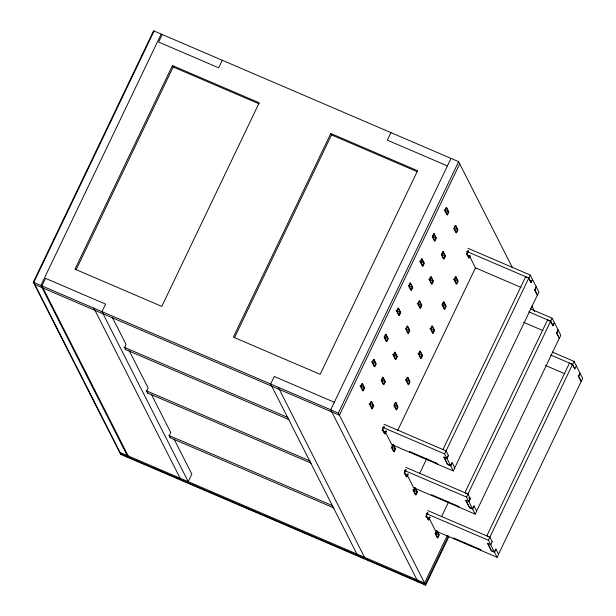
<?xml version="1.0" encoding="UTF-8"?>
<svg xmlns="http://www.w3.org/2000/svg" width="616" height="616" viewBox="0 0 616 616"><rect width="100%" height="100%" fill="white"/><g stroke="black" fill="none" stroke-linecap="round" stroke-linejoin="round"><path stroke-width="0.92" d="M448.895 536.652L425.664 585.2L120.628 454.338L33.295 282.19L153.576 30.8L458.62 161.661L512.497 267.86M154.085 31.016L33.803 282.413L121.136 454.554M161.192 34.065L40.902 285.462L128.244 457.603M162.208 34.504L158.597 42.042L218.665 67.814L222.276 60.268M172.434 65.55L74.998 269.177L161.792 306.414L259.221 102.787L172.434 65.55L173.158 66.982L259.074 103.842M76.145 269.746L173.158 66.982M330.784 133.487L233.356 337.114L320.151 374.351L417.579 170.717L330.784 133.487L331.516 134.919L417.432 171.779M234.496 337.684L331.516 134.919M390.937 132.625L387.333 140.171L447.393 165.935M451.004 158.397L330.723 409.786L418.056 581.935M425.664 585.2L338.33 413.051L458.62 161.661M459.713 163.81L339.424 415.207L34.889 284.561M364.156 387.749L362.716 390.767L360.529 386.463L361.977 383.452L364.156 387.749L359.929 385.939M375.706 363.617L374.259 366.635L372.079 362.331L373.519 359.313L375.706 363.617L371.471 361.808M387.733 338.477L386.286 341.495L384.107 337.191L385.547 334.172L387.733 338.477L384.346 337.029M400.246 312.335L398.798 315.353L396.619 311.049L398.059 308.031L400.246 312.335L396.011 310.518M412.273 287.195L410.826 290.213L408.647 285.909L410.087 282.89L412.273 287.195L408.885 285.747M423.816 263.063L422.376 266.081L420.189 261.777L421.637 258.759L423.816 263.063L419.588 261.246M435.851 237.922L434.403 240.941L432.224 236.636L433.664 233.618L435.851 237.922L432.463 236.467M448.356 211.781L446.916 214.791L444.729 210.487L446.177 207.476L448.356 211.781L444.128 209.964M373.257 405.682L371.81 408.701L369.631 404.396L371.071 401.378L373.257 405.682L369.023 403.873M384.8 381.55L383.36 384.569L381.173 380.264L382.621 377.246L384.8 381.55L381.42 380.103M396.827 356.41L395.387 359.428L393.2 355.124L394.648 352.106L396.827 356.41L392.6 354.6M409.34 330.268L407.9 333.287L405.713 328.983L407.153 325.964L409.34 330.268L405.959 328.813M421.367 305.128L419.927 308.146L417.74 303.842L419.188 300.824L421.367 305.128L417.14 303.311M432.917 280.996L431.47 284.007L429.29 279.71L430.73 276.692L432.917 280.996L428.69 279.179M444.945 255.856L443.505 258.874L441.318 254.57L442.758 251.551L444.945 255.856L441.564 254.4M457.457 229.706L456.009 232.725L453.83 228.42L455.27 225.402L457.457 229.706L454.069 228.259M383.807 426.488L382.367 429.498L384.546 433.803L385.993 430.792M468.006 250.512L466.566 253.53L468.745 257.827L469.831 255.571M384.315 426.703L382.875 429.722L385.054 434.026L386.502 431.007M468.514 250.727L467.074 253.746L469.253 258.05L470.339 255.786M397.536 406.652L396.096 409.671L393.909 405.367L395.357 402.348L397.536 406.652L394.155 405.205M409.563 381.52L408.123 384.53L405.936 380.226L407.384 377.215L409.563 381.52L405.336 379.702M422.075 355.37L420.636 358.389L418.449 354.085L419.896 351.066L422.075 355.37L417.848 353.553M434.103 330.23L432.663 333.248L430.476 328.944L431.924 325.926L434.103 330.23L429.876 328.42M445.653 306.098L444.205 309.116L442.026 304.812L443.466 301.794L445.653 306.098L442.265 304.643M457.68 280.958L456.24 283.976L454.054 279.672L455.501 276.653L457.68 280.958L453.453 279.14M397.728 430.322L475.467 267.852L521.013 287.387M393.408 444.637L391.969 447.655L394.155 451.952L395.595 448.941L393.778 445.353M395.087 448.718L393.647 451.736L391.46 447.432L392.908 444.413L395.087 448.718L391.707 447.27M405.644 469.523L404.196 472.541L406.383 476.846L407.823 473.827M406.152 469.738L404.704 472.757L406.891 477.061L408.331 474.043M419.635 473.504L426.665 458.812M414.737 487.456L413.298 490.467L415.477 494.771L416.924 491.76L415.099 488.172M415.246 487.672L413.806 490.69L415.985 494.995L417.432 491.976L415.608 488.388M443.012 449.488L525.648 276.776L528.697 278.078L530.992 282.613L532.44 279.595M448.356 455.324L446.908 458.343L443.867 457.034L447.593 464.379L450.635 465.681L452.082 462.67L454.754 467.96L453.307 470.971L444.644 453.9L530.237 275.029L468.083 248.364M532.532 279.556L531.092 282.575L528.79 278.047L466.635 251.382M427.473 512.558L426.033 515.577L428.212 519.881L429.66 516.863M427.981 512.774L426.542 515.792L428.721 520.096L430.168 517.078M536.159 286.94L534.719 289.959L537.352 295.149L454.716 467.867M452.113 462.762L450.673 465.781L447.624 464.472L443.897 457.126L446.947 458.435L448.386 455.417L446.053 450.797M536.259 286.902L534.819 289.92L537.452 295.118L538.892 292.1L530.237 275.029M441.541 516.685L448.571 501.994M436.575 530.492L435.127 533.51L437.314 537.807L438.754 534.796L436.937 531.208M437.083 530.707L435.635 533.726L437.822 538.03L439.262 535.011L437.445 531.423M447.385 535.373L424.578 583.052L120.043 452.406M467.96 493.97L550.604 321.259L547.555 319.95L464.918 492.669L467.96 493.97L470.293 498.598L468.853 501.617L465.773 500.215L469.5 507.561L472.541 508.862L473.989 505.844L476.661 511.134L475.213 514.152L413.667 487.749L407.191 474.982L404.65 473.897M475.213 514.152L466.551 497.081L467.998 494.063L405.844 467.398M554.438 322.738L552.999 325.756L550.696 321.221L552.144 318.21L530.253 308.816M448.533 535.935L425.302 584.484L120.767 453.838M468.815 501.516L470.262 498.506L468.738 497.851M554.346 322.776L552.899 325.787L550.604 321.259M558.065 330.114L556.625 333.133L559.259 338.33L476.622 511.041M474.02 505.944L472.58 508.955L469.531 507.653L465.804 500.308M558.165 330.084L556.718 333.094L559.359 338.292L560.799 335.281L552.144 318.21M489.866 537.152L572.51 364.441L569.461 363.132L486.825 535.843L489.866 537.152L492.199 541.772M487.71 543.489L491.437 550.827L494.486 552.136L495.895 549.025L498.56 554.315L497.12 557.334L488.457 540.263L489.905 537.244L427.75 510.579M574.905 368.93L572.603 364.403L574.05 361.384L552.159 351.998M492.169 541.68L490.76 544.79L487.68 543.397L491.406 550.735L494.448 552.044L495.926 549.118M576.345 365.919L574.805 368.969L572.51 364.441M579.972 373.296L578.532 376.314L581.165 381.512L498.529 554.223M580.072 373.257L578.624 376.276L581.265 381.473L582.705 378.455L574.05 361.384M466.89 254.855L469.43 255.948L475.906 268.715M528.813 311.835L550.696 321.221M523.646 322.299L542.919 330.569M550.719 355.016L572.603 364.403M545.553 365.481L564.826 373.75M334.326 402.248L274.259 376.476L270.655 384.022L356.895 554.015M383.937 424.224L446.092 450.889M382.49 427.242L444.644 453.9M381.905 430.353L385.285 431.801L391.761 444.575L453.307 470.971M33.295 282.19L338.33 413.051M124.009 347.193L288.065 417.571M125.102 349.341L289.158 419.727M404.396 470.416L466.551 497.081M412.689 489.943L416.924 491.76M146.061 390.66L310.118 461.038M147.155 392.808L311.211 463.193M426.303 513.598L488.457 540.263M425.71 516.708L429.098 518.164L435.574 530.93L497.12 557.334M435.373 533.341L438.754 534.796M168.769 435.42L332.825 505.798M169.854 437.568L333.918 507.946M531.862 306.029L534.657 311.542M437.306 464.11L436.875 463.247L409.709 451.597L410.148 452.46M459.213 507.291L458.781 506.429L431.616 494.779L432.055 495.641M481.119 550.473L480.688 549.611L453.522 537.961L453.961 538.815M278.263 387.287L364.51 557.28M112.559 317.841L126.049 344.429L124.601 347.447L125.695 349.603M129.275 350.797L148.102 387.895L146.654 390.914L147.748 393.07M151.344 394.294L170.732 432.517L169.292 435.527L170.378 437.683M173.997 438.954L191.838 474.112L188.234 481.658L101.986 311.665L105.598 304.119L45.53 278.355L41.919 285.893L128.166 455.886M93.871 308.177L180.111 478.17M362.478 383.668L361.038 386.686L363.224 390.991L364.664 387.972L362.478 383.668M374.028 359.536L372.588 362.547L374.767 366.851L376.214 363.833L374.028 359.536M386.055 334.396L384.615 337.414L386.794 341.711L388.242 338.7L386.055 334.396M398.567 308.246L397.12 311.265L399.307 315.569L400.747 312.551L398.567 308.246M410.595 283.106L409.155 286.124L411.334 290.429L412.782 287.41L410.595 283.106M422.145 258.974L420.697 261.993L422.884 266.297L424.324 263.278L422.145 258.974M434.172 233.834L432.725 236.852L434.911 241.156L436.351 238.138L434.172 233.834M446.685 207.692L445.237 210.71L447.424 215.015L448.864 211.996L446.685 207.692M371.579 401.601L370.139 404.612L372.318 408.916L373.766 405.906L371.579 401.601M383.129 377.462L381.681 380.48L383.868 384.784L385.308 381.766L383.129 377.462M395.156 352.329L393.709 355.34L395.895 359.644L397.335 356.625L395.156 352.329M407.661 326.18L406.221 329.198L408.408 333.502L409.848 330.484L407.661 326.18M419.696 301.039L418.249 304.058L420.435 308.362L421.875 305.344L419.696 301.039M431.238 276.907L429.799 279.926L431.978 284.23L433.425 281.212L431.238 276.907M443.266 251.767L441.826 254.785L444.005 259.09L445.453 256.071L443.266 251.767M455.778 225.625L454.338 228.644L456.518 232.94L457.965 229.93L455.778 225.625M395.865 402.571L394.417 405.582L396.604 409.886L398.044 406.876L395.865 402.571M407.892 377.431L406.445 380.449L408.631 384.754L410.071 381.735L407.892 377.431M420.397 351.282L418.957 354.3L421.144 358.604L422.584 355.586L420.397 351.282M432.432 326.149L430.984 329.16L433.171 333.464L434.611 330.453L432.432 326.149M443.974 302.009L442.534 305.028L444.713 309.332L446.161 306.314L443.974 302.009M456.002 276.877L454.562 279.887L456.749 284.192L458.188 281.173L456.002 276.877"/></g></svg>
